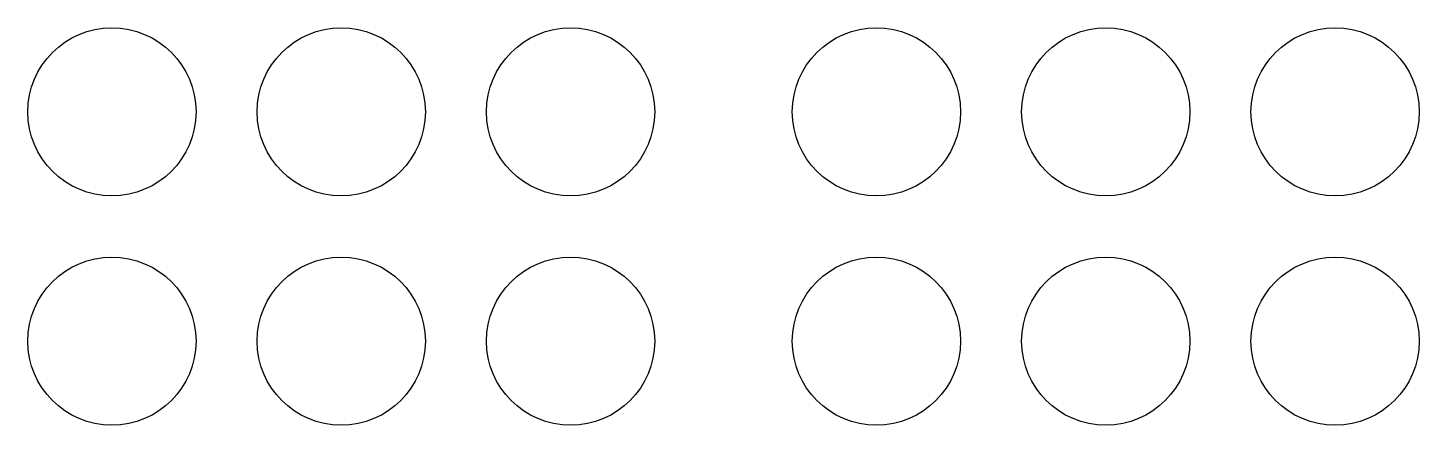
# Model space of a CAD drawing. Extents: x -182 to 182, y -52 to 52.
import ezdxf

# ---------------------------------------------------------------- set-up
doc = ezdxf.new("R2010")
doc.units = 0
doc.layers.get('0').update_dxf_attribs({"linetype": 'CONTINUOUS'})

msp = doc.modelspace()

# ---------------------------------------------------------------- linework, layer by layer
for centre in [(-160, 30), (-160, 30), (-100, 30), (-100, 30), (-40, 30), (-40, 30), (40, 30), (40, 30), (100, 30), (100, 30), (160, 30), (160, 30), (-160, -30), (-160, -30), (-100, -30), (-100, -30), (-40, -30), (-40, -30), (40, -30), (40, -30), (100, -30), (100, -30), (160, -30), (160, -30)]:
    msp.add_circle(centre, 22)

doc.saveas('drawing.dxf')
